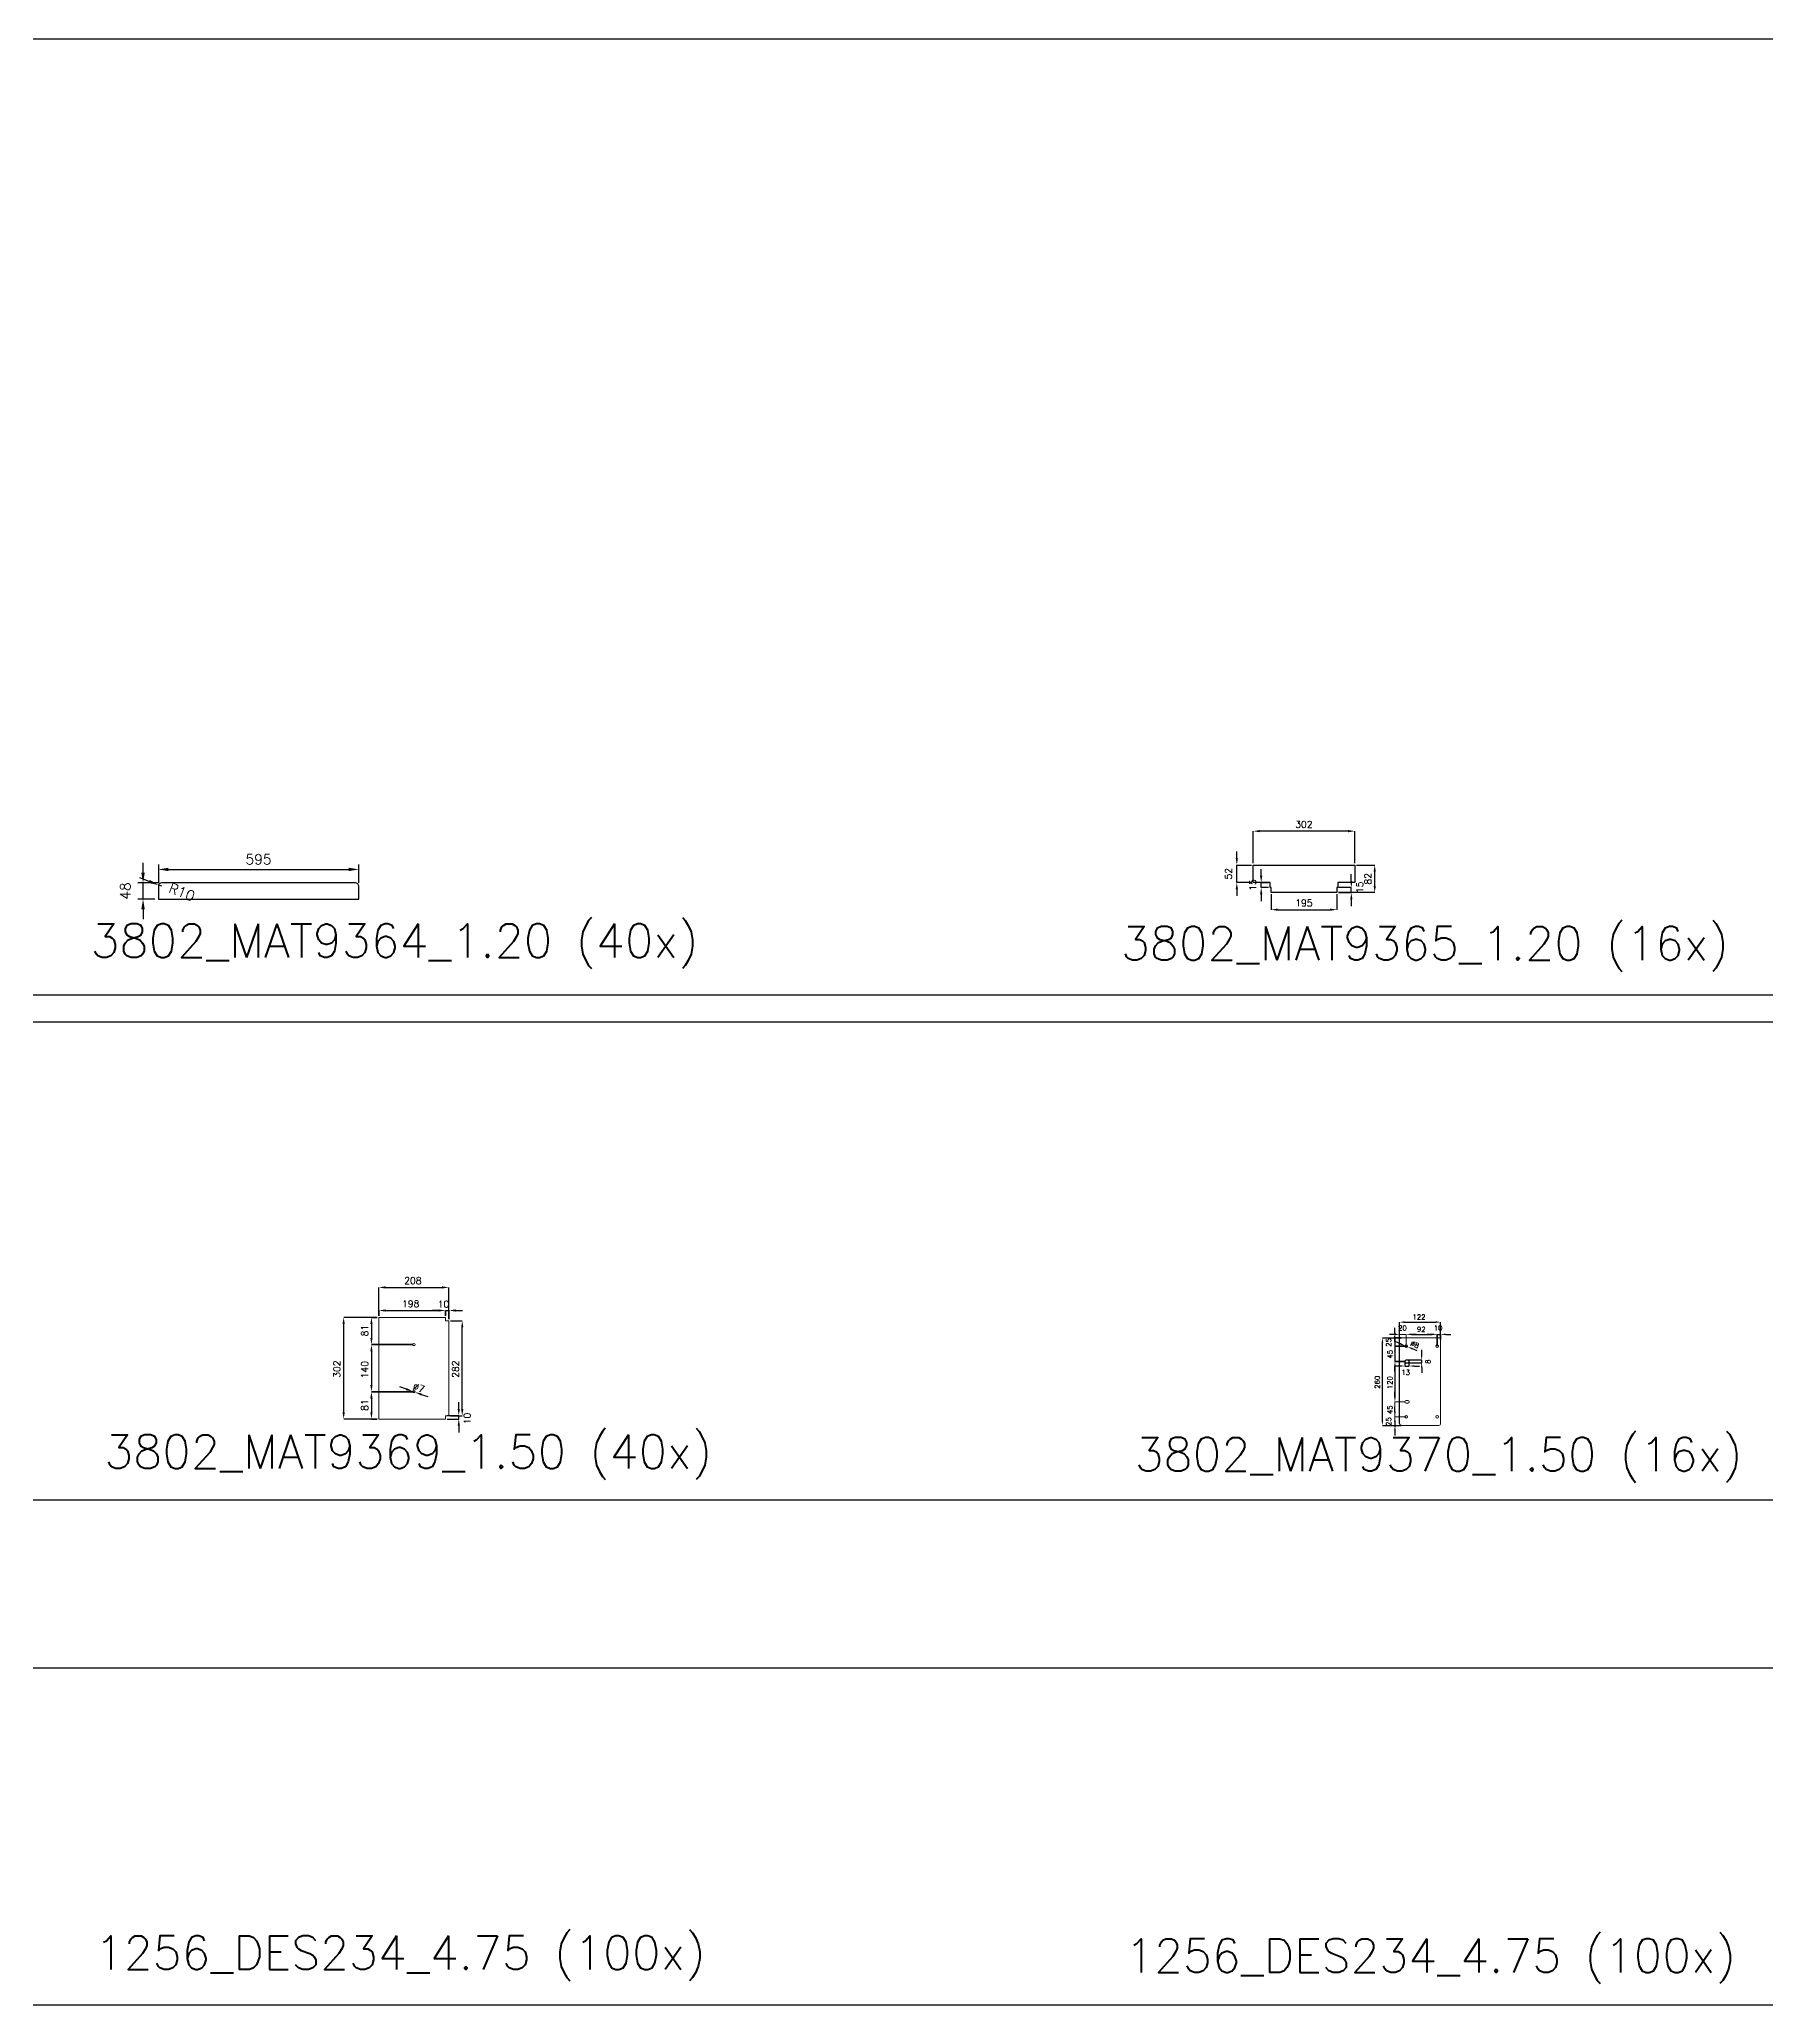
# Model space of a CAD drawing. Header units: millimetres. Extents: x 9334 to 102743, y -10636 to 13312.
# Drawn here: x 23123 to 28252, y 7432 to 13269 of the extents above; entities that cross this region are included whole.
import ezdxf

# ---------------------------------------------------------------- set-up
doc = ezdxf.new("R2010")
doc.units = ezdxf.units.MM
doc.header["$MEASUREMENT"] = 0
for name, color, linetype in [('#1.20', 40, 'Continuous'), ('#1.50', 6, 'Continuous'), ('#2.65', 9, 'Continuous'), ('CONTORNO', 1, 'Continuous'), ('COTAS', 2, 'Continuous'), ('TEXTO', 3, 'Continuous')]:
    doc.layers.add(name, color=color, linetype=linetype)
doc.styles.add('ROMANS', font='romans')

msp = doc.modelspace()

# ---------------------------------------------------------------- linework, layer by layer
at = {"layer": '#1.20'}
for p, q in [((102742.5, 13269.1), (20159.6, 13269.1)), ((20159.6, 10430.9), (102742.5, 10430.9))]:
    msp.add_line(p, q, dxfattribs=at)
at = {"layer": '#1.50'}
for p, q in [((102734.9, 10349.8), (20159.6, 10349.8)), ((20159.6, 8931.2), (102734.9, 8931.2))]:
    msp.add_line(p, q, dxfattribs=at)
at = {"layer": '#2.65'}
msp.add_lwpolyline([(20159.6, 7431.5), (102727.3, 7431.5), (102727.3, 8431.2), (20159.6, 8431.2)], close=True, dxfattribs=at)
at = {"layer": 'CONTORNO', "color": 2}
for p, q in [((26726.6, 10821.6), (26726.6, 10917.2)), ((27008.6, 10917.2), (26746.6, 10917.2)), ((27028.6, 10821.6), (27028.6, 10917.2)), ((23430.8, 10793.4), (23430.8, 10823.4)), ((23506.2, 10803.5), (24041.2, 10803.5)), ((24071.2, 10763.4), (24071.2, 10818.5)), ((26678.3, 10836.6), (26678.3, 10856.6)), ((26750.7, 10784.6), (26750.7, 10804.6)), ((27033.6, 10816.6), (27087.7, 10816.6)), ((23448.9, 10767.8), (23420.9, 10778.7)), ((23430.8, 10715.4), (23430.8, 10763.4)), ((23486.2, 10753.4), (23476.9, 10757)), ((26678.3, 10744.6), (26678.3, 10724.6)), ((27018.3, 10769.6), (27018.3, 10789.6)), ((27087.7, 10754.6), (27087.7, 10796.6)), ((23430.8, 10685.4), (23430.8, 10655.4)), ((26750.7, 10729.6), (26750.7, 10709.6)), ((26780.1, 10729.6), (26780.1, 10683.9)), ((26800.1, 10683.9), (26955.1, 10683.9)), ((26975.1, 10729.6), (26975.1, 10683.9)), ((24368.2, 9151), (24368.2, 9131)), ((27147.8, 9137.3), (27147.8, 9122.3))]:
    msp.add_line(p, q, dxfattribs=at)
at = {"layer": 'CONTORNO'}
for p, q in [((24150.8, 9562), (24318.8, 9562)), ((24343.8, 9463), (24378.5, 9463)), ((24358.8, 9493.4), (24378.8, 9493.4)), ((27176.5, 9458.9), (27268.5, 9458.9)), ((24026.5, 9191), (24026.5, 9453)), ((24108.9, 9453), (24108.9, 9412)), ((24378.5, 9201), (24378.5, 9443)), ((27146.5, 9422.6), (27131.5, 9422.6)), ((27147.8, 9427.3), (27147.8, 9442.3)), ((27147.8, 9402.3), (27147.8, 9417.3)), ((27163.9, 9394.5), (27150, 9400.1)), ((27298.5, 9422.6), (27313.5, 9422.6)), ((24108.9, 9372), (24108.9, 9272)), ((27110.6, 9167.3), (27110.6, 9397.3)), ((27147.8, 9372.3), (27147.8, 9357.3)), ((27177.5, 9342.3), (27147.8, 9342.3)), ((27177.8, 9388.8), (27185.2, 9385.7)), ((27199, 9380.1), (27212.9, 9374.4)), ((27227.2, 9361.3), (27227.2, 9376.3)), ((27162.5, 9328.5), (27147.5, 9328.5)), ((27205.5, 9328.5), (27220.5, 9328.5)), ((27227.2, 9323.3), (27227.2, 9308.3)), ((24108.9, 9232), (24108.9, 9191)), ((24212.6, 9259.7), (24193.7, 9266.2)), ((24231.5, 9253.1), (24238.1, 9250.8)), ((24257, 9244.3), (24275.9, 9237.7)), ((24343.8, 9181), (24378.5, 9181)), ((24368.2, 9201), (24368.2, 9221)), ((27147.8, 9192.5), (27147.8, 9207.5)), ((27147.8, 9162.5), (27147.8, 9147.5))]:
    msp.add_line(p, q, dxfattribs=at)
at = {"layer": 'CONTORNO', "color": 2}
for points in [[(23476.2, 10818.5), (23476.2, 10763.4), (23415.8, 10763.4)], [(26721.6, 10764.6), (26678.3, 10764.6), (26678.3, 10816.6), (26721.6, 10816.6)], [(26772.1, 10749.6), (26750.7, 10749.6), (26750.7, 10764.6), (26772.1, 10764.6)], [(27087.7, 10734.6), (26980.1, 10734.6), (27018.3, 10734.6), (27018.3, 10749.6), (26980.1, 10749.6)]]:
    msp.add_lwpolyline(points, dxfattribs=at)
at = {"layer": 'CONTORNO'}
for points in [[(27028.6, 10816.6), (27028.6, 10764.6), (26978.1, 10764.6), (26978.1, 10749.6), (26975.1, 10749.6), (26975.1, 10734.6), (26780.1, 10734.6), (26780.1, 10749.6), (26777.1, 10749.6), (26777.1, 10764.6), (26726.6, 10764.6), (26726.6, 10816.6)], [(24108.9, 9392), (24229.8, 9392)], [(24108.9, 9252), (24229.8, 9252)]]:
    msp.add_lwpolyline(points, close=True, dxfattribs=at)
msp.add_lwpolyline([(24071.2, 10715.4), (24071.2, 10753.4, 0.414214), (24061.2, 10763.4), (23486.2, 10763.4, 0.414214), (23476.2, 10753.4), (23476.2, 10715.4)], format="xyb", close=True, dxfattribs=at)
for points in [[(24130.8, 9493.4), (24130.8, 9478), (24130.8, 9562)], [(24328.8, 9493.4), (24328.8, 9478), (24328.8, 9493.4), (24338.8, 9493.4), (24338.8, 9468), (24338.8, 9562)], [(24108.9, 9473), (24125.8, 9473), (24026.5, 9473)], [(24150.8, 9493.4), (24308.8, 9493.4), (24288.8, 9493.4)], [(27273.5, 9422.6), (27273.5, 9387.3), (27273.5, 9422.6), (27283.5, 9422.6), (27283.5, 9407.3), (27283.5, 9458.9)], [(27110.6, 9412.3), (27166.5, 9412.3), (27147.8, 9412.3), (27147.8, 9387.3), (27181.5, 9387.3), (27147.8, 9387.3), (27147.8, 9342.3), (27177.5, 9342.3), (27177.5, 9328.5), (27190.5, 9328.5), (27190.5, 9342.3)], [(27211.5, 9422.6), (27196.5, 9422.6), (27258.5, 9422.6), (27243.5, 9422.6)], [(27147.8, 9312.3), (27147.8, 9327.3), (27147.8, 9237.3), (27147.8, 9252.3)], [(24108.9, 9171), (24125.8, 9171), (24026.5, 9171)], [(24333.8, 9171), (24368.2, 9171), (24368.2, 9181), (24333.8, 9181)]]:
    msp.add_lwpolyline(points, dxfattribs=at)
at = {"layer": 'CONTORNO', "linetype": 'Continuous', "lineweight": 0, "elevation": -141.6}
msp.add_lwpolyline([(24338.8, 9181), (24328.8, 9181), (24328.8, 9171), (24130.8, 9171), (24130.8, 9473), (24328.8, 9473), (24328.8, 9463), (24338.8, 9463)], close=True, dxfattribs=at)
at = {"layer": 'CONTORNO'}
for points in [[(27110.6, 9152.3), (27166.5, 9152.3, -0.414214), (27161.5, 9157.3), (27161.5, 9407.3), (27161.5, 9458.9)], [(27186.5, 9338.3), (27227.2, 9338.3), (27227.2, 9346.3), (27186.5, 9346.3), (27181.5, 9346.3, 1), (27181.5, 9338.3), (27186.5, 9338.3, 1), (27186.5, 9346.3, 1)]]:
    msp.add_lwpolyline(points, format="xyb", dxfattribs=at)
at = {"layer": 'CONTORNO', "linetype": 'Continuous', "lineweight": 0, "elevation": 0}
msp.add_lwpolyline([(27147.8, 9222.3), (27177.5, 9222.3), (27147.8, 9222.3), (27147.8, 9177.5), (27181.5, 9177.5), (27147.8, 9177.5), (27147.8, 9152.3), (27166.5, 9152.3), (27278.5, 9152.3, 0.414214), (27283.5, 9157.3), (27283.5, 9407.3, 0.414214), (27278.5, 9412.3), (27166.5, 9412.3, 0.414214), (27161.5, 9407.3), (27161.5, 9422.6), (27181.5, 9422.6), (27181.5, 9387.3), (27181.5, 9422.6)], format="xyb", dxfattribs=at)
at = {"layer": 'CONTORNO', "linetype": 'Continuous', "lineweight": 0}
msp.add_lwpolyline([(27186.5, 9226.3), (27181.5, 9226.3, 1), (27181.5, 9218.3), (27186.5, 9218.3, 1)], format="xyb", close=True, dxfattribs=at)
for centre, radius in [((24234.8, 9392, -141.6), 3.5), ((27181.5, 9387.3), 4), ((27273.5, 9387.3), 4), ((24234.8, 9252, -141.6), 3.5), ((27181.5, 9177.5), 4), ((27273.5, 9177.3), 4)]:
    msp.add_circle(centre, radius, dxfattribs=at)
at = {"layer": 'CONTORNO', "color": 2}
for points in [[(26746.6, 10920.5), (26746.6, 10913.9), (26726.6, 10917.2)], [(27008.6, 10913.9), (27008.6, 10920.5), (27028.6, 10917.2)], [(23506.2, 10808.5), (23506.2, 10798.5), (23476.2, 10803.5)], [(24041.2, 10798.5), (24041.2, 10808.5), (24071.2, 10803.5)], [(26675, 10836.6), (26681.7, 10836.6), (26678.3, 10816.6)], [(27091.1, 10796.6), (27084.4, 10796.6), (27087.7, 10816.6)], [(23425.8, 10793.4), (23435.8, 10793.4), (23430.8, 10763.4)], [(23447.1, 10763.2), (23450.7, 10772.5), (23476.9, 10757)], [(26681.7, 10744.6), (26675, 10744.6), (26678.3, 10764.6)], [(26747.3, 10784.6), (26754, 10784.6), (26750.7, 10764.6)], [(26754, 10729.6), (26747.3, 10729.6), (26750.7, 10749.6)], [(27015, 10769.6), (27021.7, 10769.6), (27018.3, 10749.6)], [(27084.4, 10754.6), (27091.1, 10754.6), (27087.7, 10734.6)], [(26800.1, 10687.3), (26800.1, 10680.6), (26780.1, 10683.9)], [(26955.1, 10680.6), (26955.1, 10687.3), (26975.1, 10683.9)], [(27021.7, 10714.6), (27015, 10714.6), (27018.3, 10734.6)], [(27150.3, 9137.3), (27145.3, 9137.3), (27147.8, 9152.3)]]:
    msp.add_solid(points, dxfattribs=at)
at = {"layer": 'CONTORNO'}
for points in [[(24150.8, 9565.3), (24150.8, 9558.7), (24130.8, 9562)], [(24318.8, 9558.7), (24318.8, 9565.3), (24338.8, 9562)], [(24029.8, 9453), (24023.1, 9453), (24026.5, 9473)], [(24112.3, 9453), (24105.6, 9453), (24108.9, 9473)], [(24150.8, 9496.7), (24150.8, 9490.1), (24130.8, 9493.4)], [(24308.8, 9490.1), (24308.8, 9496.7), (24328.8, 9493.4)], [(24308.8, 9490.1), (24308.8, 9496.7), (24328.8, 9493.4)], [(24358.8, 9496.7), (24358.8, 9490.1), (24338.8, 9493.4)], [(24381.9, 9443), (24375.2, 9443), (24378.5, 9463)], [(27176.5, 9461.4), (27176.5, 9456.4), (27161.5, 9458.9)], [(27268.5, 9456.4), (27268.5, 9461.4), (27283.5, 9458.9)], [(24105.6, 9412), (24112.3, 9412), (24108.9, 9392)], [(27113.1, 9397.3), (27108.1, 9397.3), (27110.6, 9412.3)], [(27145.3, 9427.3), (27150.3, 9427.3), (27147.8, 9412.3)], [(27145.3, 9402.3), (27150.3, 9402.3), (27147.8, 9387.3)], [(27146.5, 9420.1), (27146.5, 9425.1), (27161.5, 9422.6)], [(27196.5, 9425.1), (27196.5, 9420.1), (27181.5, 9422.6)], [(27196.5, 9425.1), (27196.5, 9420.1), (27181.5, 9422.6)], [(27258.5, 9420.1), (27258.5, 9425.1), (27273.5, 9422.6)], [(27258.5, 9420.1), (27258.5, 9425.1), (27273.5, 9422.6)], [(27298.5, 9425.1), (27298.5, 9420.1), (27283.5, 9422.6)], [(24112.3, 9372), (24105.6, 9372), (24108.9, 9392)], [(27150.3, 9372.3), (27145.3, 9372.3), (27147.8, 9387.3)], [(27150.3, 9327.3), (27145.3, 9327.3), (27147.8, 9342.3)], [(27150.3, 9327.3), (27145.3, 9327.3), (27147.8, 9342.3)], [(27162.9, 9392.1), (27164.8, 9396.8), (27177.8, 9388.8)], [(27200, 9382.4), (27198.1, 9377.7), (27185.2, 9385.7)], [(27224.7, 9361.3), (27229.7, 9361.3), (27227.2, 9346.3)], [(27162.5, 9326), (27162.5, 9331), (27177.5, 9328.5)], [(27205.5, 9331), (27205.5, 9326), (27190.5, 9328.5)], [(27229.7, 9323.3), (27224.7, 9323.3), (27227.2, 9338.3)], [(24105.6, 9272), (24112.3, 9272), (24108.9, 9252)], [(24112.3, 9232), (24105.6, 9232), (24108.9, 9252)], [(24211.5, 9256.5), (24213.7, 9262.8), (24231.5, 9253.1)], [(24258.1, 9247.4), (24255.9, 9241.1), (24238.1, 9250.8)], [(27145.3, 9237.3), (27150.3, 9237.3), (27147.8, 9222.3)], [(27145.3, 9237.3), (27150.3, 9237.3), (27147.8, 9222.3)], [(24023.1, 9191), (24029.8, 9191), (24026.5, 9171)], [(24105.6, 9191), (24112.3, 9191), (24108.9, 9171)], [(24364.9, 9201), (24371.6, 9201), (24368.2, 9181)], [(24371.6, 9151), (24364.9, 9151), (24368.2, 9171)], [(24375.2, 9201), (24381.9, 9201), (24378.5, 9181)], [(27108.1, 9167.3), (27113.1, 9167.3), (27110.6, 9152.3)], [(27145.3, 9192.5), (27150.3, 9192.5), (27147.8, 9177.5)], [(27150.3, 9162.5), (27145.3, 9162.5), (27147.8, 9177.5)]]:
    msp.add_solid(points, dxfattribs=at)
at = {"layer": 'COTAS', "color": 2}
for p, q in [((23466.2, 10715.4), (23415.8, 10715.4)), ((27018.3, 10714.6), (27018.3, 10694.6))]:
    msp.add_line(p, q, dxfattribs=at)
msp.add_solid([(23435.8, 10685.4), (23425.8, 10685.4), (23430.8, 10715.4)], dxfattribs=at)

# ---------------------------------------------------------------- texts
at = {"layer": 'CONTORNO', "style": 'ROMANS'}
for s, height, p in [('208', 20, (24206.3, 9572)), ('198', 20, (24199.8, 9503.4)), ('10', 20, (24305.7, 9502.3)), ('122', 15, (27200, 9466.4)), ('20', 15, (27157.2, 9433.8)), ('92', 15, (27213.2, 9430.1)), ('10', 15, (27263.1, 9433.8)), ('13', 15, (27166.8, 9301.9))]:
    msp.add_text(s, height=height, dxfattribs=at).set_placement(p)
for s, height, rotation, p in [('81', 20, 90, (24098.9, 9416.4)), ('25', 15, 90, (27136.6, 9385.5)), ('∅8', 15, 337.7238, (27191.9, 9390.1)), ('302', 20, 90, (24016.5, 9293.5)), ('140', 20, 90, (24098.9, 9292)), ('282', 20, 90, (24368.5, 9293.5)), ('45', 15, 90, (27140.3, 9350.5)), ('8', 15, 90, (27253.5, 9335.1)), ('260', 15, 90, (27103.1, 9260.9)), ('120', 15, 90, (27140.3, 9259.8)), ('∅7', 20, 340.86496, (24230, 9259.8)), ('81', 20, 90, (24098.9, 9195.4)), ('10', 20, 90, (24403.2, 9155.5)), ('25', 15, 90, (27136.6, 9150.6)), ('45', 15, 90, (27140.3, 9185.6))]:
    msp.add_text(s, height=height, rotation=rotation, dxfattribs=at).set_placement(p)
at = {"layer": 'CONTORNO', "color": 3, "attachment_point": 5, "style": 'ROMANS'}
for s, insert, char_height in [('\\A1;302', (26877.6, 10937.2), 20), ('\\A1;595', (23773.7, 10833.5), 30)]:
    msp.add_mtext(s, dxfattribs=dict(at, insert=insert, char_height=char_height))
for s, insert, char_height, rotation in [('\\A1;52', (26653.3, 10790.6), 20, 90), ('\\A1;48', (23378.3, 10739.4), 30, 90), ('\\A1;R10', (23546.1, 10736.3), 30, 338.7631), ('\\A1;15', (26725.7, 10757.1), 20, 90), ('\\A1;15', (27043.3, 10750.2), 20, 90), ('\\A1;82', (27067.7, 10775.6), 20, 90)]:
    msp.add_mtext(s, dxfattribs=dict(at, insert=insert, char_height=char_height, rotation=rotation))
at = {"layer": 'COTAS', "color": 3, "insert": (26877.6, 10703.9), "char_height": 20, "attachment_point": 5, "style": 'ROMANS'}
msp.add_mtext('\\A1;195', dxfattribs=at)
at = {"layer": 'TEXTO', "color": 4, "style": 'ROMANS'}
for s, p in [('3802_MAT9364_1.20 (40x)', (23275.1, 10542.1)), ('3802_MAT9365_1.20 (16x)', (26334.5, 10533.8)), ('3802_MAT9369_1.50 (40x)', (23316, 9024.4)), ('3802_MAT9370_1.50 (16x)', (26375.3, 9016.1)), ('1256_DES234_4.75 (100x)', (23287.8, 7535.8)), ('1256_DES234_4.75 (100x)', (26347.1, 7527.5))]:
    msp.add_text(s, height=100, dxfattribs=at).set_placement(p)

doc.saveas('drawing.dxf')
